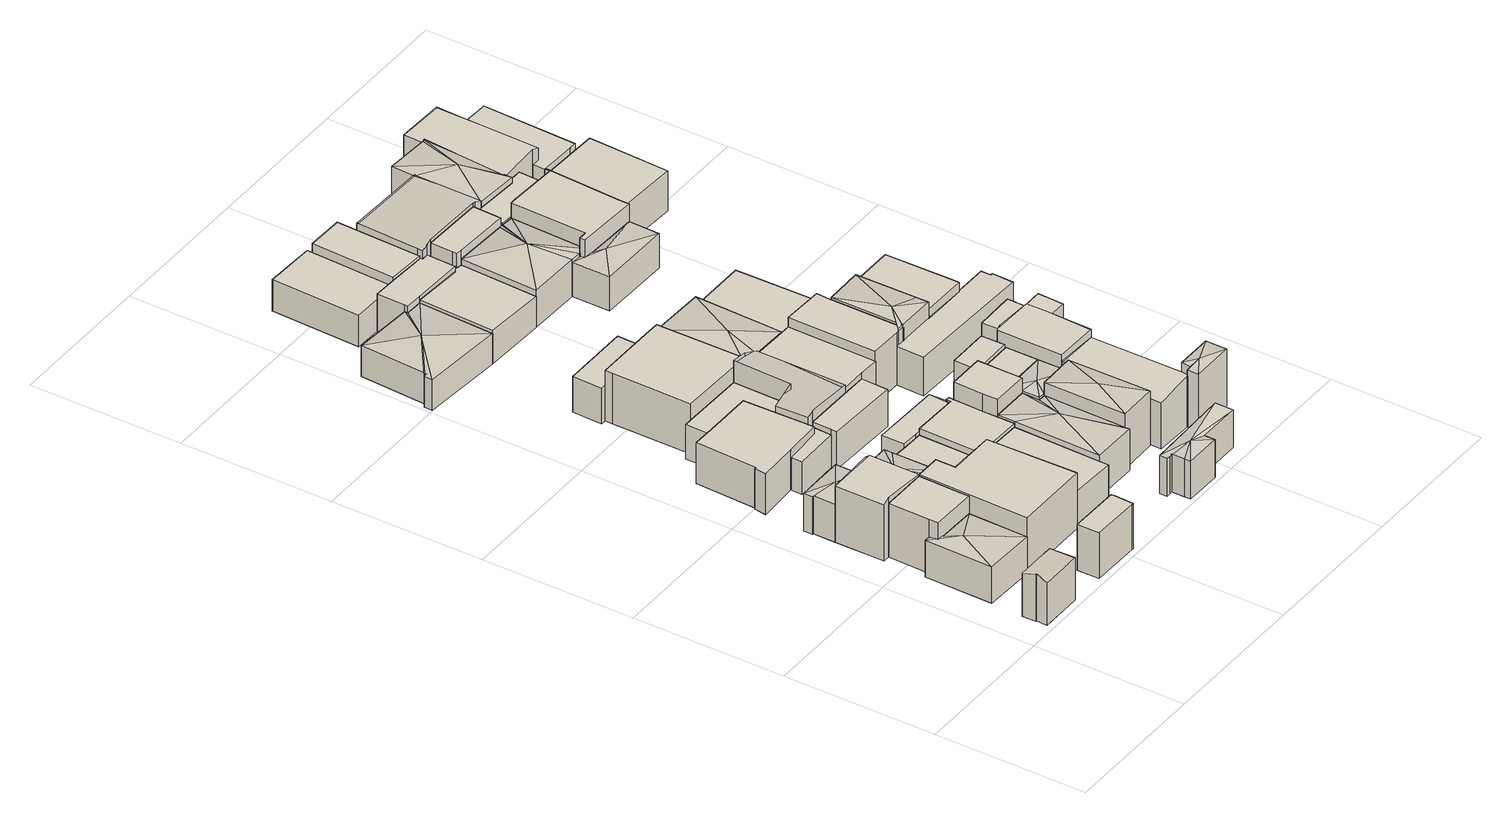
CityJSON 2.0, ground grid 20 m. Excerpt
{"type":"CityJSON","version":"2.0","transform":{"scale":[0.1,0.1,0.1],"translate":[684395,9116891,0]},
"CityObjects":{
"building1":{"type":"Building","attributes":{"Building Type":"Residential","Roof Shape":"gable","Roof Material":"Concrete Glazed Tile","Roof Material Code":"1","Roof Direction":"west","Building Height":5.81,"Roof Slope":26.8,"Footprint Area":18.81,"Solar PV Capacity Low":2.35,"Solar PV Capacity High":3.09,"Solar Annual Energy Low":3395,"Solar Annual Energy High":4475,"Suitable PV Area":14.06},"geometry":[{"type":"MultiSurface","lod":"2.2","boundaries":[[[0,1,2,3,4,5]],[[5,4,6,7]],[[4,3,8,6]],[[3,2,9,8]],[[2,1,10,9]],[[1,0,11,10]],[[0,5,7,11]],[[7,6,8,9,10,11]]]}]},
"building2":{"type":"Building","attributes":{"Building Type":"Residential","Roof Shape":"hip","Roof Material":"Concrete Glazed Tile","Roof Material Code":"1","Roof Direction":"west","Building Height":4.99,"Roof Slope":20.9,"Footprint Area":54.2,"Solar PV Capacity Low":6.79,"Solar PV Capacity High":8.91,"Solar Annual Energy Low":9786,"Solar Annual Energy High":12897,"Suitable PV Area":40.52},"geometry":[{"type":"MultiSurface","lod":"2.2","boundaries":[[[12,13,14,15,16,17]],[[17,16,18,19]],[[16,15,20,18]],[[15,14,21,20]],[[14,13,22,21]],[[13,12,23,22]],[[12,17,19,23]],[[19,18,24]],[[18,20,24]],[[20,21,24]],[[21,22,24]],[[22,23,24]],[[23,19,24]]]}]},
"building3":{"type":"Building","attributes":{"Building Type":"Residential","Roof Shape":"flat","Roof Material":"Concrete Glazed Tile","Roof Material Code":"1","Roof Direction":"west","Building Height":7.37,"Roof Slope":7.5,"Footprint Area":40.5,"Solar PV Capacity Low":5.07,"Solar PV Capacity High":6.66,"Solar Annual Energy Low":7312,"Solar Annual Energy High":9637,"Suitable PV Area":30.28},"geometry":[{"type":"MultiSurface","lod":"2.2","boundaries":[[[25,26,27,28,12,17,16]],[[16,17,29,30]],[[17,12,31,29]],[[12,28,32,31]],[[28,27,33,32]],[[27,26,34,33]],[[26,25,35,34]],[[25,16,30,35]],[[30,29,31,32,33,34,35]]]}]},
"building4":{"type":"Building","attributes":{"Building Type":"Residential","Roof Shape":"gable","Roof Material":"Concrete Glazed Tile","Roof Material Code":"1","Roof Direction":"west","Building Height":7.72,"Roof Slope":29.9,"Footprint Area":44.88,"Solar PV Capacity Low":5.62,"Solar PV Capacity High":7.38,"Solar Annual Energy Low":8102,"Solar Annual Energy High":10678,"Suitable PV Area":33.55},"geometry":[{"type":"MultiSurface","lod":"2.2","boundaries":[[[36,37,38,28,27,39]],[[39,27,40,41]],[[27,28,42,40]],[[28,38,43,42]],[[38,37,44,43]],[[37,36,45,44]],[[36,39,41,45]],[[41,40,42,43,44,45]]]}]},
"building5":{"type":"Building","attributes":{"Building Type":"Residential","Roof Shape":"hip","Roof Material":"Concrete Glazed Tile","Roof Material Code":"1","Roof Direction":"west","Building Height":5.17,"Roof Slope":26.2,"Footprint Area":26.03,"Solar PV Capacity Low":3.26,"Solar PV Capacity High":4.28,"Solar Annual Energy Low":4699,"Solar Annual Energy High":6193,"Suitable PV Area":19.46},"geometry":[{"type":"MultiSurface","lod":"2.2","boundaries":[[[46,47,48,37,36,49,50,51]],[[51,50,52,53]],[[50,49,54,52]],[[49,36,55,54]],[[36,37,56,55]],[[37,48,57,56]],[[48,47,58,57]],[[47,46,59,58]],[[46,51,53,59]],[[53,52,60]],[[52,54,60]],[[54,55,60]],[[55,56,60]],[[56,57,60]],[[57,58,60]],[[58,59,60]],[[59,53,60]]]}]},
"building6":{"type":"Building","attributes":{"Building Type":"Residential","Roof Shape":"shed","Roof Material":"Concrete Glazed Tile","Roof Material Code":"1","Roof Direction":"west","Building Height":6.22,"Roof Slope":12.5,"Footprint Area":20.29,"Solar PV Capacity Low":2.54,"Solar PV Capacity High":3.34,"Solar Annual Energy Low":3663,"Solar Annual Energy High":4828,"Suitable PV Area":15.17},"geometry":[{"type":"MultiSurface","lod":"2.2","boundaries":[[[61,62,63,64,65,66]],[[66,65,67,68]],[[65,64,69,67]],[[64,63,70,69]],[[63,62,71,70]],[[62,61,72,71]],[[61,66,68,72]],[[68,67,69,70,71,72]]]}]},
"building7":{"type":"Building","attributes":{"Building Type":"Residential","Roof Shape":"flat","Roof Material":"Concrete Glazed Tile","Roof Material Code":"1","Roof Direction":"west","Building Height":7.61,"Roof Slope":6.5,"Footprint Area":127.1,"Solar PV Capacity Low":15.91,"Solar PV Capacity High":20.9,"Solar Annual Energy Low":22946,"Solar Annual Energy High":30241,"Suitable PV Area":95},"geometry":[{"type":"MultiSurface","lod":"2.2","boundaries":[[[15,73,74,75,76,77,26]],[[26,77,78,79]],[[77,76,80,78]],[[76,75,81,80]],[[75,74,82,81]],[[74,73,83,82]],[[73,15,84,83]],[[15,26,79,84]],[[79,78,80,81,82,83,84]]]}]},
"building8":{"type":"Building","attributes":{"Building Type":"Residential","Roof Shape":"hip","Roof Material":"Concrete Glazed Tile","Roof Material Code":"1","Roof Direction":"west","Building Height":5.41,"Roof Slope":27.2,"Footprint Area":34.18,"Solar PV Capacity Low":4.28,"Solar PV Capacity High":5.62,"Solar Annual Energy Low":6172,"Solar Annual Energy High":8134,"Suitable PV Area":25.55},"geometry":[{"type":"MultiSurface","lod":"2.2","boundaries":[[[49,50,36,39,27,26,77,85,86,87]],[[87,86,88,89]],[[86,85,90,88]],[[85,77,91,90]],[[77,26,92,91]],[[26,27,93,92]],[[27,39,94,93]],[[39,36,95,94]],[[36,50,96,95]],[[50,49,97,96]],[[49,87,89,97]],[[89,88,98]],[[88,90,98]],[[90,91,98]],[[91,92,98]],[[92,93,98]],[[93,94,98]],[[94,95,98]],[[95,96,98]],[[96,97,98]],[[97,89,98]]]}]},
"building9":{"type":"Building","attributes":{"Building Type":"Residential","Roof Shape":"shed","Roof Material":"Clay Tile Shingle","Roof Material Code":"3","Roof Direction":"west","Building Height":5.38,"Roof Slope":13.2,"Footprint Area":95.11,"Solar PV Capacity Low":11.91,"Solar PV Capacity High":15.64,"Solar Annual Energy Low":17171,"Solar Annual Energy High":22630,"Suitable PV Area":71.09},"geometry":[{"type":"MultiSurface","lod":"2.2","boundaries":[[[99,100,101,102,103,104,105,106,107,108]],[[108,107,109,110]],[[107,106,111,109]],[[106,105,112,111]],[[105,104,113,112]],[[104,103,114,113]],[[103,102,115,114]],[[102,101,116,115]],[[101,100,117,116]],[[100,99,118,117]],[[99,108,110,118]],[[110,109,111,112,113,114,115,116,117,118]]]}]},
"building10":{"type":"Building","attributes":{"Building Type":"Residential","Roof Shape":"flat","Roof Material":"Concrete Glazed Tile","Roof Material Code":"1","Roof Direction":"west","Building Height":4.45,"Roof Slope":12.9,"Footprint Area":10.21,"Solar PV Capacity Low":1.28,"Solar PV Capacity High":1.68,"Solar Annual Energy Low":1844,"Solar Annual Energy High":2430,"Suitable PV Area":7.63},"geometry":[{"type":"MultiSurface","lod":"2.2","boundaries":[[[119,120,101,100,99,121]],[[121,99,122,123]],[[99,100,124,122]],[[100,101,125,124]],[[101,120,126,125]],[[120,119,127,126]],[[119,121,123,127]],[[123,122,124,125,126,127]]]}]},
"building11":{"type":"Building","attributes":{"Building Type":"Residential","Roof Shape":"shed","Roof Material":"Concrete Glazed Tile","Roof Material Code":"1","Roof Direction":"west","Building Height":4.49,"Roof Slope":15,"Footprint Area":51.29,"Solar PV Capacity Low":6.42,"Solar PV Capacity High":8.44,"Solar Annual Energy Low":9261,"Solar Annual Energy High":12205,"Suitable PV Area":38.34},"geometry":[{"type":"MultiSurface","lod":"2.2","boundaries":[[[128,129,130,86,85,77,76,75,131]],[[131,75,132,133]],[[75,76,134,132]],[[76,77,135,134]],[[77,85,136,135]],[[85,86,137,136]],[[86,130,138,137]],[[130,129,139,138]],[[129,128,140,139]],[[128,131,133,140]],[[133,132,134,135,136,137,138,139,140]]]}]},
"building12":{"type":"Building","attributes":{"Building Type":"Residential","Roof Shape":"flat","Roof Material":"Concrete Glazed Tile","Roof Material Code":"1","Roof Direction":"west","Building Height":4.71,"Roof Slope":6.6,"Footprint Area":45.05,"Solar PV Capacity Low":5.64,"Solar PV Capacity High":7.41,"Solar Annual Energy Low":8133,"Solar Annual Energy High":10719,"Suitable PV Area":33.67},"geometry":[{"type":"MultiSurface","lod":"2.2","boundaries":[[[141,142,143,104,103,102,144]],[[144,102,145,146]],[[102,103,147,145]],[[103,104,148,147]],[[104,143,149,148]],[[143,142,150,149]],[[142,141,151,150]],[[141,144,146,151]],[[146,145,147,148,149,150,151]]]}]},
"building13":{"type":"Building","attributes":{"Building Type":"Residential","Roof Shape":"shed","Roof Material":"Asbestos Sheet","Roof Material Code":"4","Roof Direction":"west","Building Height":4.86,"Roof Slope":15.1,"Footprint Area":81.15,"Solar PV Capacity Low":10.16,"Solar PV Capacity High":13.35,"Solar Annual Energy Low":14652,"Solar Annual Energy High":19310,"Suitable PV Area":60.66},"geometry":[{"type":"MultiSurface","lod":"2.2","boundaries":[[[74,152,153,154,131,75]],[[75,131,155,156]],[[131,154,157,155]],[[154,153,158,157]],[[153,152,159,158]],[[152,74,160,159]],[[74,75,156,160]],[[156,155,157,158,159,160]]]}]},
"building14":{"type":"Building","attributes":{"Building Type":"Residential","Roof Shape":"hip","Roof Material":"Clay Tile Shingle","Roof Material Code":"3","Roof Direction":"west","Building Height":4.16,"Roof Slope":22.9,"Footprint Area":106.08,"Solar PV Capacity Low":13.28,"Solar PV Capacity High":17.45,"Solar Annual Energy Low":19152,"Solar Annual Energy High":25241,"Suitable PV Area":79.3},"geometry":[{"type":"MultiSurface","lod":"2.2","boundaries":[[[161,162,163,164,165,166,167,168]],[[168,167,169,170]],[[167,166,171,169]],[[166,165,172,171]],[[165,164,173,172]],[[164,163,174,173]],[[163,162,175,174]],[[162,161,176,175]],[[161,168,170,176]],[[170,169,177]],[[169,171,177]],[[171,172,177]],[[172,173,177]],[[173,174,177]],[[174,175,177]],[[175,176,177]],[[176,170,177]]]}]},
"building15":{"type":"Building","attributes":{"Building Type":"Residential","Roof Shape":"gable","Roof Material":"Concrete Glazed Tile","Roof Material Code":"1","Roof Direction":"west","Building Height":4.97,"Roof Slope":27.9,"Footprint Area":27.68,"Solar PV Capacity Low":3.47,"Solar PV Capacity High":4.55,"Solar Annual Energy Low":4998,"Solar Annual Energy High":6587,"Suitable PV Area":20.69},"geometry":[{"type":"MultiSurface","lod":"2.2","boundaries":[[[178,179,180,181,130,129,128]],[[128,129,182,183]],[[129,130,184,182]],[[130,181,185,184]],[[181,180,186,185]],[[180,179,187,186]],[[179,178,188,187]],[[178,128,183,188]],[[183,182,184,185,186,187,188]]]}]},
"building16":{"type":"Building","attributes":{"Building Type":"Residential","Roof Shape":"shed","Roof Material":"Clay Tile Shingle","Roof Material Code":"3","Roof Direction":"west","Building Height":6.72,"Roof Slope":10,"Footprint Area":122.8,"Solar PV Capacity Low":15.37,"Solar PV Capacity High":20.19,"Solar Annual Energy Low":22170,"Solar Annual Energy High":29218,"Suitable PV Area":91.79},"geometry":[{"type":"MultiSurface","lod":"2.2","boundaries":[[[189,190,191,192,142,141,193]],[[193,141,194,195]],[[141,142,196,194]],[[142,192,197,196]],[[192,191,198,197]],[[191,190,199,198]],[[190,189,200,199]],[[189,193,195,200]],[[195,194,196,197,198,199,200]]]}]},
"building17":{"type":"Building","attributes":{"Building Type":"Residential","Roof Shape":"flat","Roof Material":"Concrete Glazed Tile","Roof Material Code":"1","Roof Direction":"west","Building Height":5.38,"Roof Slope":12.1,"Footprint Area":55.07,"Solar PV Capacity Low":6.9,"Solar PV Capacity High":9.06,"Solar Annual Energy Low":9943,"Solar Annual Energy High":13104,"Suitable PV Area":41.17},"geometry":[{"type":"MultiSurface","lod":"2.2","boundaries":[[[131,201,154,202,203,204,205,206,179,178,128]],[[128,178,207,208]],[[178,179,209,207]],[[179,206,210,209]],[[206,205,211,210]],[[205,204,212,211]],[[204,203,213,212]],[[203,202,214,213]],[[202,154,215,214]],[[154,201,216,215]],[[201,131,217,216]],[[131,128,208,217]],[[208,207,209,210,211,212,213,214,215,216,217]]]}]},
"building18":{"type":"Building","attributes":{"Building Type":"Residential","Roof Shape":"shed","Roof Material":"Concrete Glazed Tile","Roof Material Code":"1","Roof Direction":"west","Building Height":5.13,"Roof Slope":12.4,"Footprint Area":33.27,"Solar PV Capacity Low":4.17,"Solar PV Capacity High":5.47,"Solar Annual Energy Low":6006,"Solar Annual Energy High":7915,"Suitable PV Area":24.87},"geometry":[{"type":"MultiSurface","lod":"2.2","boundaries":[[[218,219,120,119,220,221]],[[221,220,222,223]],[[220,119,224,222]],[[119,120,225,224]],[[120,219,226,225]],[[219,218,227,226]],[[218,221,223,227]],[[223,222,224,225,226,227]]]}]},
"building19":{"type":"Building","attributes":{"Building Type":"Residential","Roof Shape":"gable","Roof Material":"Concrete Glazed Tile","Roof Material Code":"1","Roof Direction":"west","Building Height":6.32,"Roof Slope":26.9,"Footprint Area":66.35,"Solar PV Capacity Low":8.31,"Solar PV Capacity High":10.91,"Solar Annual Energy Low":11978,"Solar Annual Energy High":15787,"Suitable PV Area":49.59},"geometry":[{"type":"MultiSurface","lod":"2.2","boundaries":[[[228,193,141,144,102,101,120,219]],[[219,120,229,230]],[[120,101,231,229]],[[101,102,232,231]],[[102,144,233,232]],[[144,141,234,233]],[[141,193,235,234]],[[193,228,236,235]],[[228,219,230,236]],[[230,229,231,232,233,234,235,236]]]}]},
"building20":{"type":"Building","attributes":{"Building Type":"Residential","Roof Shape":"gable","Roof Material":"Concrete Glazed Tile","Roof Material Code":"1","Roof Direction":"west","Building Height":4.86,"Roof Slope":29.9,"Footprint Area":34.98,"Solar PV Capacity Low":4.38,"Solar PV Capacity High":5.75,"Solar Annual Energy Low":6315,"Solar Annual Energy High":8322,"Suitable PV Area":26.14},"geometry":[{"type":"MultiSurface","lod":"2.2","boundaries":[[[237,238,191,190,239]],[[239,190,240,241]],[[190,191,242,240]],[[191,238,243,242]],[[238,237,244,243]],[[237,239,241,244]],[[241,240,242,243,244]]]}]},
"building21":{"type":"Building","attributes":{"Building Type":"Residential","Roof Shape":"hip","Roof Material":"Concrete Glazed Tile","Roof Material Code":"1","Roof Direction":"west","Building Height":5.65,"Roof Slope":23.5,"Footprint Area":78.71,"Solar PV Capacity Low":9.86,"Solar PV Capacity High":12.94,"Solar Annual Energy Low":14211,"Solar Annual Energy High":18729,"Suitable PV Area":58.84},"geometry":[{"type":"MultiSurface","lod":"2.2","boundaries":[[[245,202,154,153,246,247,248,249]],[[249,248,250,251]],[[248,247,252,250]],[[247,246,253,252]],[[246,153,254,253]],[[153,154,255,254]],[[154,202,256,255]],[[202,245,257,256]],[[245,249,251,257]],[[251,250,258]],[[250,252,258]],[[252,253,258]],[[253,254,258]],[[254,255,258]],[[255,256,258]],[[256,257,258]],[[257,251,258]]]}]},
"building22":{"type":"Building","attributes":{"Building Type":"Residential","Roof Shape":"flat","Roof Material":"Concrete Glazed Tile","Roof Material Code":"1","Roof Direction":"west","Building Height":7.76,"Roof Slope":7.3,"Footprint Area":28.88,"Solar PV Capacity Low":3.62,"Solar PV Capacity High":4.75,"Solar Annual Energy Low":5214,"Solar Annual Energy High":6871,"Suitable PV Area":21.59},"geometry":[{"type":"MultiSurface","lod":"2.2","boundaries":[[[259,204,203,202,245,260]],[[260,245,261,262]],[[245,202,263,261]],[[202,203,264,263]],[[203,204,265,264]],[[204,259,266,265]],[[259,260,262,266]],[[262,261,263,264,265,266]]]}]},
"building23":{"type":"Building","attributes":{"Building Type":"Residential","Roof Shape":"hip","Roof Material":"Concrete Glazed Tile","Roof Material Code":"1","Roof Direction":"west","Building Height":5.22,"Roof Slope":20.6,"Footprint Area":31.9,"Solar PV Capacity Low":3.99,"Solar PV Capacity High":5.25,"Solar Annual Energy Low":5760,"Solar Annual Energy High":7591,"Suitable PV Area":23.85},"geometry":[{"type":"MultiSurface","lod":"2.2","boundaries":[[[267,268,269,270,271,272,273,274,275,276]],[[276,275,277,278]],[[275,274,279,277]],[[274,273,280,279]],[[273,272,281,280]],[[272,271,282,281]],[[271,270,283,282]],[[270,269,284,283]],[[269,268,285,284]],[[268,267,286,285]],[[267,276,278,286]],[[278,277,287]],[[277,279,287]],[[279,280,287]],[[280,281,287]],[[281,282,287]],[[282,283,287]],[[283,284,287]],[[284,285,287]],[[285,286,287]],[[286,278,287]]]}]},
"building24":{"type":"Building","attributes":{"Building Type":"Residential","Roof Shape":"flat","Roof Material":"Concrete Glazed Tile","Roof Material Code":"1","Roof Direction":"west","Building Height":5.91,"Roof Slope":10.8,"Footprint Area":71.24,"Solar PV Capacity Low":8.92,"Solar PV Capacity High":11.72,"Solar Annual Energy Low":12863,"Solar Annual Energy High":16952,"Suitable PV Area":53.25},"geometry":[{"type":"MultiSurface","lod":"2.2","boundaries":[[[288,289,228,219,218,290]],[[290,218,291,292]],[[218,219,293,291]],[[219,228,294,293]],[[228,289,295,294]],[[289,288,296,295]],[[288,290,292,296]],[[292,291,293,294,295,296]]]}]},
"building25":{"type":"Building","attributes":{"Building Type":"Residential","Roof Shape":"flat","Roof Material":"Concrete Glazed Tile","Roof Material Code":"1","Roof Direction":"west","Building Height":4.32,"Roof Slope":14.3,"Footprint Area":78.44,"Solar PV Capacity Low":9.82,"Solar PV Capacity High":12.9,"Solar Annual Energy Low":14162,"Solar Annual Energy High":18665,"Suitable PV Area":58.64},"geometry":[{"type":"MultiSurface","lod":"2.2","boundaries":[[[297,298,299,300,301,302]],[[302,301,303,304]],[[301,300,305,303]],[[300,299,306,305]],[[299,298,307,306]],[[298,297,308,307]],[[297,302,304,308]],[[304,303,305,306,307,308]]]}]},
"building26":{"type":"Building","attributes":{"Building Type":"Residential","Roof Shape":"hip","Roof Material":"Asbestos Sheet","Roof Material Code":"4","Roof Direction":"west","Building Height":7.48,"Roof Slope":24.4,"Footprint Area":55.37,"Solar PV Capacity Low":6.93,"Solar PV Capacity High":9.11,"Solar Annual Energy Low":9997,"Solar Annual Energy High":13176,"Suitable PV Area":41.39},"geometry":[{"type":"MultiSurface","lod":"2.2","boundaries":[[[309,310,248,247]],[[247,248,311,312]],[[248,310,313,311]],[[310,309,314,313]],[[309,247,312,314]],[[312,311,315]],[[311,313,315]],[[313,314,315]],[[314,312,315]]]}]},
"building27":{"type":"Building","attributes":{"Building Type":"Residential","Roof Shape":"hip","Roof Material":"Clay Tile Shingle","Roof Material Code":"3","Roof Direction":"west","Building Height":6,"Roof Slope":21.3,"Footprint Area":85.2,"Solar PV Capacity Low":10.67,"Solar PV Capacity High":14.01,"Solar Annual Energy Low":15383,"Solar Annual Energy High":20273,"Suitable PV Area":63.69},"geometry":[{"type":"MultiSurface","lod":"2.2","boundaries":[[[189,193,228,289,316]],[[316,289,317,318]],[[289,228,319,317]],[[228,193,320,319]],[[193,189,321,320]],[[189,316,318,321]],[[318,317,322]],[[317,319,322]],[[319,320,322]],[[320,321,322]],[[321,318,322]]]}]},
"building28":{"type":"Building","attributes":{"Building Type":"Residential","Roof Shape":"shed","Roof Material":"Clay Tile Shingle","Roof Material Code":"3","Roof Direction":"west","Building Height":4.3,"Roof Slope":18.3,"Footprint Area":83.79,"Solar PV Capacity Low":10.49,"Solar PV Capacity High":13.78,"Solar Annual Energy Low":15127,"Solar Annual Energy High":19936,"Suitable PV Area":62.63},"geometry":[{"type":"MultiSurface","lod":"2.2","boundaries":[[[323,324,325,326,327,163,162,328]],[[328,162,329,330]],[[162,163,331,329]],[[163,327,332,331]],[[327,326,333,332]],[[326,325,334,333]],[[325,324,335,334]],[[324,323,336,335]],[[323,328,330,336]],[[330,329,331,332,333,334,335,336]]]}]},
"building29":{"type":"Building","attributes":{"Building Type":"Residential","Roof Shape":"flat","Roof Material":"Concrete Glazed Tile","Roof Material Code":"1","Roof Direction":"west","Building Height":5.06,"Roof Slope":9,"Footprint Area":37.69,"Solar PV Capacity Low":4.72,"Solar PV Capacity High":6.2,"Solar Annual Energy Low":6805,"Solar Annual Energy High":8968,"Suitable PV Area":28.17},"geometry":[{"type":"MultiSurface","lod":"2.2","boundaries":[[[337,338,339,299,298,165,164,163,327,326,340,341]],[[341,340,342,343]],[[340,326,344,342]],[[326,327,345,344]],[[327,163,346,345]],[[163,164,347,346]],[[164,165,348,347]],[[165,298,349,348]],[[298,299,350,349]],[[299,339,351,350]],[[339,338,352,351]],[[338,337,353,352]],[[337,341,343,353]],[[343,342,344,345,346,347,348,349,350,351,352,353]]]}]},
"building30":{"type":"Building","attributes":{"Building Type":"Residential","Roof Shape":"hip","Roof Material":"Concrete Glazed Tile","Roof Material Code":"1","Roof Direction":"west","Building Height":5.97,"Roof Slope":24.1,"Footprint Area":23.46,"Solar PV Capacity Low":2.94,"Solar PV Capacity High":3.86,"Solar Annual Energy Low":4236,"Solar Annual Energy High":5582,"Suitable PV Area":17.54},"geometry":[{"type":"MultiSurface","lod":"2.2","boundaries":[[[354,260,245,249,248,310]],[[310,248,355,356]],[[248,249,357,355]],[[249,245,358,357]],[[245,260,359,358]],[[260,354,360,359]],[[354,310,356,360]],[[356,355,361]],[[355,357,361]],[[357,358,361]],[[358,359,361]],[[359,360,361]],[[360,356,361]]]}]},
"building31":{"type":"Building","attributes":{"Building Type":"Residential","Roof Shape":"shed","Roof Material":"Concrete Glazed Tile","Roof Material Code":"1","Roof Direction":"west","Building Height":6.02,"Roof Slope":16,"Footprint Area":24.81,"Solar PV Capacity Low":3.11,"Solar PV Capacity High":4.08,"Solar Annual Energy Low":4480,"Solar Annual Energy High":5904,"Suitable PV Area":18.55},"geometry":[{"type":"MultiSurface","lod":"2.2","boundaries":[[[354,362,363,364,259,260]],[[260,259,365,366]],[[259,364,367,365]],[[364,363,368,367]],[[363,362,369,368]],[[362,354,360,369]],[[354,260,366,360]],[[366,365,367,368,369,360]]]}]},
"building32":{"type":"Building","attributes":{"Building Type":"Residential","Roof Shape":"gable","Roof Material":"Concrete Glazed Tile","Roof Material Code":"1","Roof Direction":"west","Building Height":6.54,"Roof Slope":28.9,"Footprint Area":17.5,"Solar PV Capacity Low":2.19,"Solar PV Capacity High":2.88,"Solar Annual Energy Low":3159,"Solar Annual Energy High":4163,"Suitable PV Area":13.08},"geometry":[{"type":"MultiSurface","lod":"2.2","boundaries":[[[370,259,364,363,371]],[[371,363,372,373]],[[363,364,374,372]],[[364,259,375,374]],[[259,370,376,375]],[[370,371,373,376]],[[373,372,374,375,376]]]}]},
"building33":{"type":"Building","attributes":{"Building Type":"Residential","Roof Shape":"shed","Roof Material":"Concrete Glazed Tile","Roof Material Code":"1","Roof Direction":"west","Building Height":7.12,"Roof Slope":10.6,"Footprint Area":64.76,"Solar PV Capacity Low":8.11,"Solar PV Capacity High":10.65,"Solar Annual Energy Low":11693,"Solar Annual Energy High":15410,"Suitable PV Area":48.41},"geometry":[{"type":"MultiSurface","lod":"2.2","boundaries":[[[377,378,379,380,288,381,382,383,384]],[[384,383,385,386]],[[383,382,387,385]],[[382,381,388,387]],[[381,288,389,388]],[[288,380,390,389]],[[380,379,391,390]],[[379,378,392,391]],[[378,377,393,392]],[[377,384,386,393]],[[386,385,387,388,389,390,391,392,393]]]}]},
"building34":{"type":"Building","attributes":{"Building Type":"Residential","Roof Shape":"flat","Roof Material":"Concrete Glazed Tile","Roof Material Code":"1","Roof Direction":"west","Building Height":5.53,"Roof Slope":13.4,"Footprint Area":55.21,"Solar PV Capacity Low":6.91,"Solar PV Capacity High":9.08,"Solar Annual Energy Low":9968,"Solar Annual Energy High":13138,"Suitable PV Area":41.27},"geometry":[{"type":"MultiSurface","lod":"2.2","boundaries":[[[300,299,339,338,394]],[[394,338,395,396]],[[338,339,397,395]],[[339,299,398,397]],[[299,300,399,398]],[[300,394,396,399]],[[396,395,397,398,399]]]}]},
"building35":{"type":"Building","attributes":{"Building Type":"Residential","Roof Shape":"gable","Roof Material":"Concrete Glazed Tile","Roof Material Code":"1","Roof Direction":"west","Building Height":6.33,"Roof Slope":29.9,"Footprint Area":78.62,"Solar PV Capacity Low":9.84,"Solar PV Capacity High":12.93,"Solar Annual Energy Low":14194,"Solar Annual Energy High":18706,"Suitable PV Area":58.77},"geometry":[{"type":"MultiSurface","lod":"2.2","boundaries":[[[400,401,402,403,404,405]],[[405,404,406,407]],[[404,403,408,406]],[[403,402,409,408]],[[402,401,410,409]],[[401,400,411,410]],[[400,405,407,411]],[[407,406,408,409,410,411]]]}]},
"building36":{"type":"Building","attributes":{"Building Type":"Residential","Roof Shape":"shed","Roof Material":"Clay Tile Shingle","Roof Material Code":"3","Roof Direction":"west","Building Height":4.56,"Roof Slope":11.1,"Footprint Area":99.97,"Solar PV Capacity Low":12.52,"Solar PV Capacity High":16.44,"Solar Annual Energy Low":18050,"Solar Annual Energy High":23788,"Suitable PV Area":74.73},"geometry":[{"type":"MultiSurface","lod":"2.2","boundaries":[[[412,316,289,288,381,413]],[[413,381,414,415]],[[381,288,416,414]],[[288,289,417,416]],[[289,316,418,417]],[[316,412,419,418]],[[412,413,415,419]],[[415,414,416,417,418,419]]]}]},
"building37":{"type":"Building","attributes":{"Building Type":"Residential","Roof Shape":"hip","Roof Material":"Concrete Glazed Tile","Roof Material Code":"1","Roof Direction":"west","Building Height":7.84,"Roof Slope":21.5,"Footprint Area":15.01,"Solar PV Capacity Low":1.88,"Solar PV Capacity High":2.47,"Solar Annual Energy Low":2710,"Solar Annual Energy High":3571,"Suitable PV Area":11.22},"geometry":[{"type":"MultiSurface","lod":"2.2","boundaries":[[[420,400,405,404,421,422]],[[422,421,423,424]],[[421,404,425,423]],[[404,405,426,425]],[[405,400,427,426]],[[400,420,428,427]],[[420,422,424,428]],[[424,423,429]],[[423,425,429]],[[425,426,429]],[[426,427,429]],[[427,428,429]],[[428,424,429]]]}]},
"building38":{"type":"Building","attributes":{"Building Type":"Residential","Roof Shape":"hip","Roof Material":"Concrete Glazed Tile","Roof Material Code":"1","Roof Direction":"west","Building Height":7.42,"Roof Slope":23.1,"Footprint Area":49.01,"Solar PV Capacity Low":6.14,"Solar PV Capacity High":8.06,"Solar Annual Energy Low":8848,"Solar Annual Energy High":11661,"Suitable PV Area":36.63},"geometry":[{"type":"MultiSurface","lod":"2.2","boundaries":[[[383,377,378,377,430,431,432]],[[432,431,433,434]],[[431,430,435,433]],[[430,377,436,435]],[[377,378,437,436]],[[377,383,438,436]],[[383,432,434,438]],[[434,433,439]],[[433,435,439]],[[435,436,439]],[[436,437,439]],[[436,438,439]],[[438,434,439]]]}]},
"building39":{"type":"Building","attributes":{"Building Type":"Residential","Roof Shape":"gable","Roof Material":"Concrete Glazed Tile","Roof Material Code":"1","Roof Direction":"west","Building Height":7.36,"Roof Slope":30.2,"Footprint Area":50.12,"Solar PV Capacity Low":6.28,"Solar PV Capacity High":8.24,"Solar Annual Energy Low":9050,"Solar Annual Energy High":11927,"Suitable PV Area":37.47},"geometry":[{"type":"MultiSurface","lod":"2.2","boundaries":[[[402,401,440,441,442,443,444,445,446]],[[446,445,447,448]],[[445,444,449,447]],[[444,443,450,449]],[[443,442,451,450]],[[442,441,452,451]],[[441,440,453,452]],[[440,401,454,453]],[[401,402,455,454]],[[402,446,448,455]],[[448,447,449,450,451,452,453,454,455]]]}]},
"building40":{"type":"Building","attributes":{"Building Type":"Residential","Roof Shape":"hip","Roof Material":"Clay Tile Shingle","Roof Material Code":"3","Roof Direction":"west","Building Height":5.12,"Roof Slope":26,"Footprint Area":97.41,"Solar PV Capacity Low":12.2,"Solar PV Capacity High":16.02,"Solar Annual Energy Low":17587,"Solar Annual Energy High":23178,"Suitable PV Area":72.81},"geometry":[{"type":"MultiSurface","lod":"2.2","boundaries":[[[456,457,458,459,460,461,462,463,323,328]],[[328,323,464,465]],[[323,463,466,464]],[[463,462,467,466]],[[462,461,468,467]],[[461,460,469,468]],[[460,459,470,469]],[[459,458,471,470]],[[458,457,472,471]],[[457,456,473,472]],[[456,328,465,473]],[[465,464,474]],[[464,466,474]],[[466,467,474]],[[467,468,474]],[[468,469,474]],[[469,470,474]],[[470,471,474]],[[471,472,474]],[[472,473,474]],[[473,465,474]]]}]},
"building41":{"type":"Building","attributes":{"Building Type":"Residential","Roof Shape":"flat","Roof Material":"Concrete Glazed Tile","Roof Material Code":"1","Roof Direction":"west","Building Height":6.32,"Roof Slope":7.3,"Footprint Area":29.74,"Solar PV Capacity Low":3.72,"Solar PV Capacity High":4.89,"Solar Annual Energy Low":5369,"Solar Annual Energy High":7076,"Suitable PV Area":22.23},"geometry":[{"type":"MultiSurface","lod":"2.2","boundaries":[[[462,475,476,325,324,323,463]],[[463,323,477,478]],[[323,324,479,477]],[[324,325,480,479]],[[325,476,481,480]],[[476,475,482,481]],[[475,462,483,482]],[[462,463,478,483]],[[478,477,479,480,481,482,483]]]}]},
"building42":{"type":"Building","attributes":{"Building Type":"Residential","Roof Shape":"flat","Roof Material":"Concrete Glazed Tile","Roof Material Code":"1","Roof Direction":"west","Building Height":7.34,"Roof Slope":8.7,"Footprint Area":12.15,"Solar PV Capacity Low":1.52,"Solar PV Capacity High":2,"Solar Annual Energy Low":2193,"Solar Annual Energy High":2890,"Suitable PV Area":9.08},"geometry":[{"type":"MultiSurface","lod":"2.2","boundaries":[[[484,445,444,443,485,486,487]],[[487,486,488,489]],[[486,485,490,488]],[[485,443,491,490]],[[443,444,492,491]],[[444,445,493,492]],[[445,484,494,493]],[[484,487,489,494]],[[489,488,490,491,492,493,494]]]}]},
"building43":{"type":"Building","attributes":{"Building Type":"Residential","Roof Shape":"gable","Roof Material":"Concrete Glazed Tile","Roof Material Code":"1","Roof Direction":"west","Building Height":6.18,"Roof Slope":29.1,"Footprint Area":100.45,"Solar PV Capacity Low":12.58,"Solar PV Capacity High":16.52,"Solar Annual Energy Low":18136,"Solar Annual Energy High":23901,"Suitable PV Area":75.09},"geometry":[{"type":"MultiSurface","lod":"2.2","boundaries":[[[495,496,337,341,340,476,475,497,498,499,500]],[[500,499,501,502]],[[499,498,503,501]],[[498,497,504,503]],[[497,475,505,504]],[[475,476,506,505]],[[476,340,507,506]],[[340,341,508,507]],[[341,337,509,508]],[[337,496,510,509]],[[496,495,511,510]],[[495,500,502,511]],[[502,501,503,504,505,506,507,508,509,510,511]]]}]},
"building44":{"type":"Building","attributes":{"Building Type":"Residential","Roof Shape":"shed","Roof Material":"Concrete Glazed Tile","Roof Material Code":"1","Roof Direction":"west","Building Height":5.17,"Roof Slope":16.6,"Footprint Area":67.53,"Solar PV Capacity Low":8.45,"Solar PV Capacity High":11.1,"Solar Annual Energy Low":12192,"Solar Annual Energy High":16068,"Suitable PV Area":50.48},"geometry":[{"type":"MultiSurface","lod":"2.2","boundaries":[[[512,513,514,515,516,517,431,430,377,378,379,518,519]],[[519,518,520,521]],[[518,379,522,520]],[[379,378,523,522]],[[378,377,524,523]],[[377,430,525,524]],[[430,431,526,525]],[[431,517,527,526]],[[517,516,528,527]],[[516,515,529,528]],[[515,514,530,529]],[[514,513,531,530]],[[513,512,532,531]],[[512,519,521,532]],[[521,520,522,523,524,525,526,527,528,529,530,531,532]]]}]},
"building45":{"type":"Building","attributes":{"Building Type":"Residential","Roof Shape":"hip","Roof Material":"Concrete Glazed Tile","Roof Material Code":"1","Roof Direction":"west","Building Height":4.66,"Roof Slope":24.6,"Footprint Area":41.53,"Solar PV Capacity Low":5.2,"Solar PV Capacity High":6.83,"Solar Annual Energy Low":7498,"Solar Annual Energy High":9882,"Suitable PV Area":31.04},"geometry":[{"type":"MultiSurface","lod":"2.2","boundaries":[[[533,534,457,456,535,536]],[[536,535,537,538]],[[535,456,539,537]],[[456,457,540,539]],[[457,534,541,540]],[[534,533,542,541]],[[533,536,538,542]],[[538,537,543]],[[537,539,543]],[[539,540,543]],[[540,541,543]],[[541,542,543]],[[542,538,543]]]}]},
"building46":{"type":"Building","attributes":{"Building Type":"Residential","Roof Shape":"flat","Roof Material":"Concrete Glazed Tile","Roof Material Code":"1","Roof Direction":"west","Building Height":6.51,"Roof Slope":9.5,"Footprint Area":57.97,"Solar PV Capacity Low":7.26,"Solar PV Capacity High":9.53,"Solar Annual Energy Low":10466,"Solar Annual Energy High":13793,"Suitable PV Area":43.33},"geometry":[{"type":"MultiSurface","lod":"2.2","boundaries":[[[432,431,430,517,516,515,544,545]],[[545,544,546,547]],[[544,515,548,546]],[[515,516,549,548]],[[516,517,550,549]],[[517,430,551,550]],[[430,431,552,551]],[[431,432,553,552]],[[432,545,547,553]],[[547,546,548,549,550,551,552,553]]]}]},
"building47":{"type":"Building","attributes":{"Building Type":"Residential","Roof Shape":"flat","Roof Material":"Concrete Glazed Tile","Roof Material Code":"1","Roof Direction":"west","Building Height":6.02,"Roof Slope":12.1,"Footprint Area":13.34,"Solar PV Capacity Low":1.67,"Solar PV Capacity High":2.19,"Solar Annual Energy Low":2409,"Solar Annual Energy High":3174,"Suitable PV Area":9.97},"geometry":[{"type":"MultiSurface","lod":"2.2","boundaries":[[[485,443,442,441,554,555,556]],[[556,555,557,558]],[[555,554,559,557]],[[554,441,560,559]],[[441,442,561,560]],[[442,443,562,561]],[[443,485,563,562]],[[485,556,558,563]],[[558,557,559,560,561,562,563]]]}]},
"building48":{"type":"Building","attributes":{"Building Type":"Residential","Roof Shape":"shed","Roof Material":"Clay Tile Shingle","Roof Material Code":"3","Roof Direction":"west","Building Height":7.05,"Roof Slope":11.3,"Footprint Area":81.81,"Solar PV Capacity Low":10.24,"Solar PV Capacity High":13.45,"Solar Annual Energy Low":14770,"Solar Annual Energy High":19466,"Suitable PV Area":61.15},"geometry":[{"type":"MultiSurface","lod":"2.2","boundaries":[[[533,564,565,566,567,568,459,458,457,534]],[[534,457,569,570]],[[457,458,571,569]],[[458,459,572,571]],[[459,568,573,572]],[[568,567,574,573]],[[567,566,575,574]],[[566,565,576,575]],[[565,564,577,576]],[[564,533,578,577]],[[533,534,570,578]],[[570,569,571,572,573,574,575,576,577,578]]]}]},
"building49":{"type":"Building","attributes":{"Building Type":"Residential","Roof Shape":"flat","Roof Material":"Concrete Glazed Tile","Roof Material Code":"1","Roof Direction":"west","Building Height":5.33,"Roof Slope":14.9,"Footprint Area":33.49,"Solar PV Capacity Low":4.19,"Solar PV Capacity High":5.51,"Solar Annual Energy Low":6046,"Solar Annual Energy High":7968,"Suitable PV Area":25.03},"geometry":[{"type":"MultiSurface","lod":"2.2","boundaries":[[[579,580,498,497,461,460,459,568,567,566,581,582]],[[582,581,583,584]],[[581,566,585,583]],[[566,567,586,585]],[[567,568,587,586]],[[568,459,588,587]],[[459,460,589,588]],[[460,461,590,589]],[[461,497,591,590]],[[497,498,592,591]],[[498,580,593,592]],[[580,579,594,593]],[[579,582,584,594]],[[584,583,585,586,587,588,589,590,591,592,593,594]]]}]},
"building50":{"type":"Building","attributes":{"Building Type":"Residential","Roof Shape":"hip","Roof Material":"Concrete Glazed Tile","Roof Material Code":"1","Roof Direction":"west","Building Height":6.11,"Roof Slope":29.2,"Footprint Area":71.87,"Solar PV Capacity Low":9,"Solar PV Capacity High":11.82,"Solar Annual Energy Low":12976,"Solar Annual Energy High":17101,"Suitable PV Area":53.72},"geometry":[{"type":"MultiSurface","lod":"2.2","boundaries":[[[579,595,596,597,598,499,498,580]],[[580,498,599,600]],[[498,499,601,599]],[[499,598,602,601]],[[598,597,603,602]],[[597,596,604,603]],[[596,595,605,604]],[[595,579,606,605]],[[579,580,600,606]],[[600,599,607]],[[599,601,607]],[[601,602,607]],[[602,603,607]],[[603,604,607]],[[604,605,607]],[[605,606,607]],[[606,600,607]]]}]},
"building51":{"type":"Building","attributes":{"Building Type":"Residential","Roof Shape":"flat","Roof Material":"Concrete Glazed Tile","Roof Material Code":"1","Roof Direction":"west","Building Height":5.47,"Roof Slope":8.2,"Footprint Area":98.57,"Solar PV Capacity Low":12.34,"Solar PV Capacity High":16.21,"Solar Annual Energy Low":17797,"Solar Annual Energy High":23455,"Suitable PV Area":73.68},"geometry":[{"type":"MultiSurface","lod":"2.2","boundaries":[[[581,566,565,564,608,609]],[[609,608,610,611]],[[608,564,612,610]],[[564,565,613,612]],[[565,566,614,613]],[[566,581,615,614]],[[581,609,611,615]],[[611,610,612,613,614,615]]]}]},
"building52":{"type":"Building","attributes":{"Building Type":"Residential","Roof Shape":"gable","Roof Material":"Concrete Glazed Tile","Roof Material Code":"1","Roof Direction":"west","Building Height":5.96,"Roof Slope":25,"Footprint Area":84.49,"Solar PV Capacity Low":10.58,"Solar PV Capacity High":13.89,"Solar Annual Energy Low":15253,"Solar Annual Energy High":20103,"Suitable PV Area":63.15},"geometry":[{"type":"MultiSurface","lod":"2.2","boundaries":[[[597,596,595,616,617,618,619,620]],[[620,619,621,622]],[[619,618,623,621]],[[618,617,624,623]],[[617,616,625,624]],[[616,595,626,625]],[[595,596,627,626]],[[596,597,628,627]],[[597,620,622,628]],[[622,621,623,624,625,626,627,628]]]}]},
"building53":{"type":"Building","attributes":{"Building Type":"Residential","Roof Shape":"shed","Roof Material":"Concrete Glazed Tile","Roof Material Code":"1","Roof Direction":"west","Building Height":4.4,"Roof Slope":10.5,"Footprint Area":62.94,"Solar PV Capacity Low":7.88,"Solar PV Capacity High":10.35,"Solar Annual Energy Low":11364,"Solar Annual Energy High":14977,"Suitable PV Area":47.05},"geometry":[{"type":"MultiSurface","lod":"2.2","boundaries":[[[629,618,617,616,630,631,632,633]],[[633,632,634,635]],[[632,631,636,634]],[[631,630,637,636]],[[630,616,638,637]],[[616,617,639,638]],[[617,618,640,639]],[[618,629,641,640]],[[629,633,635,641]],[[635,634,636,637,638,639,640,641]]]}]}
},
"vertices":[
[40,41,0],[40,23,0],[41,23,0],[41,9,0],[98,9,0],[97,42,0],[98,9,58],[97,42,58],[41,9,58],[41,23,65],[40,23,65],[40,41,59],
[51,172,0],[43,172,0],[42,83,0],[111,81,0],[112,159,0],[51,160,0],[112,159,50],[51,160,50],[111,81,50],[42,83,50],[43,172,50],[51,172,50],[68,138,55],
[112,170,0],[113,226,0],[112,226,0],[52,226,0],[51,160,74],[112,159,74],[51,172,74],[52,226,74],[112,226,74],[113,226,74],[112,170,74],
[105,291,0],[43,291,0],[43,226,0],[112,291,0],[112,226,77],[112,291,77],[52,226,82],[43,226,77],[43,291,77],[105,291,80],
[41,332,0],[41,320,0],[43,320,0],[105,301,0],[106,301,0],[106,332,0],[106,301,52],[106,332,52],[105,301,52],[105,291,52],[43,291,52],[43,320,52],[41,320,52],[41,332,52],[74,311,56],
[212,8,0],[214,8,0],[215,32,0],[215,38,0],[146,38,0],[146,9,0],[146,38,63],[146,9,63],[215,38,62],[215,32,62],[214,8,62],[212,8,62],
[212,81,0],[212,82,0],[210,200,0],[147,200,0],[147,226,0],[147,226,76],[113,226,76],[147,200,76],[210,200,76],[212,82,76],[212,81,76],[111,81,76],
[157,226,0],[157,291,0],[157,301,0],[157,291,54],[157,301,54],[157,226,54],[147,226,54],[113,226,54],[112,226,54],[112,291,54],[105,291,54],[106,301,54],[105,301,54],[127,268,59],
[98,386,0],[150,389,0],[150,397,0],[149,440,0],[148,482,0],[83,481,0],[51,481,0],[48,400,0],[46,400,0],[44,384,0],[46,400,56],[44,384,56],[48,400,56],[51,481,56],[83,481,55],[148,482,54],[149,440,54],[150,397,54],[150,389,54],[98,386,55],
[158,372,0],[159,397,0],[98,371,0],[98,386,45],[98,371,45],[150,389,45],[150,397,45],[159,397,45],[158,372,45],
[211,290,0],[204,290,0],[181,290,0],[210,208,0],[210,200,45],[210,208,45],[147,200,47],[147,226,47],[157,226,46],[157,291,46],[181,290,46],[204,290,45],[211,290,45],
[179,515,0],[94,516,0],[83,516,0],[178,439,0],[149,440,47],[178,439,47],[148,482,47],[83,481,47],[83,516,47],[94,516,47],[179,515,47],
[275,81,0],[275,93,0],[277,207,0],[210,208,50],[210,200,50],[277,207,49],[275,93,49],[275,81,49],[212,82,50],
[5,801,0],[115,793,0],[119,892,0],[96,893,0],[96,897,0],[16,902,0],[11,812,0],[6,812,0],[11,812,42],[6,812,42],[16,902,42],[96,897,42],[96,893,42],[119,892,42],[115,793,42],[5,801,42],[58,850,51],
[273,289,0],[273,295,0],[274,318,0],[182,321,0],[204,290,50],[211,290,50],[181,290,51],[182,321,50],[274,318,51],[273,295,53],[273,289,50],
[200,631,0],[178,631,0],[94,630,0],[94,620,0],[201,515,0],[179,515,68],[201,515,67],[94,516,69],[94,620,69],[94,630,69],[178,631,68],[200,631,67],
[211,208,0],[277,229,0],[277,249,0],[278,288,0],[278,291,0],[278,295,0],[273,289,54],[211,290,54],[273,295,54],[278,295,54],[278,291,54],[278,288,54],[277,249,54],[277,229,54],[277,207,54],[211,208,54],[210,208,54],
[258,397,0],[224,397,0],[158,365,0],[257,362,0],[158,365,52],[257,362,51],[158,372,52],[159,397,52],[224,397,52],[258,397,51],
[224,514,0],[159,397,68],[224,397,63],[150,397,64],[149,440,63],[178,439,76],[179,515,77],[201,515,74],[224,514,63],
[88,669,0],[87,630,0],[179,669,0],[178,631,49],[179,669,49],[94,630,49],[87,630,49],[88,669,49],
[326,229,0],[335,92,0],[335,98,0],[336,206,0],[326,206,0],[336,206,57],[326,206,57],[335,98,57],[335,92,57],[275,93,57],[277,207,57],[277,229,57],[326,229,57],[311,170,62],
[326,288,0],[326,246,0],[326,229,78],[326,246,78],[277,229,78],[277,249,78],[278,288,78],[326,288,78],
[317,41,0],[317,31,0],[323,31,0],[327,31,0],[327,14,0],[327,6,0],[376,6,0],[376,20,0],[434,20,0],[434,44,0],[434,20,52],[434,44,52],[376,20,52],[376,6,52],[327,6,52],[327,14,52],[327,31,52],[323,31,52],[317,31,52],[317,41,52],[356,25,55],
[286,513,0],[273,513,0],[285,396,0],[258,397,59],[285,396,59],[224,397,59],[224,514,59],[273,513,59],[286,513,59],
[61,935,0],[97,934,0],[128,933,0],[132,1043,0],[132,1050,0],[65,1052,0],[132,1050,43],[65,1052,43],[132,1043,43],[128,933,43],[97,934,43],[61,935,43],
[387,99,0],[386,207,0],[336,206,75],[335,98,75],[386,207,75],[387,99,75],[361,152,80],
[276,629,0],[273,513,60],[276,629,60],[224,514,60],[201,515,60],[200,631,60],[235,560,66],
[203,892,0],[195,893,0],[195,898,0],[188,898,0],[188,890,0],[199,790,0],[115,793,46],[199,790,43],[119,892,46],[188,890,44],[188,898,43],[195,898,43],[195,893,43],[203,892,43],
[180,935,0],[178,936,0],[178,931,0],[189,928,0],[180,928,0],[189,928,51],[180,928,51],[188,898,51],[188,890,51],[119,892,51],[96,893,51],[96,897,51],[97,934,51],[128,933,51],[178,931,51],[178,936,51],[180,935,51],
[385,247,0],[336,206,60],[386,207,60],[326,206,60],[326,229,60],[326,246,60],[385,247,60],[348,224,63],
[385,289,0],[382,289,0],[327,288,0],[326,288,61],[326,246,61],[327,288,61],[382,289,60],[385,289,60],
[327,320,0],[382,320,0],[382,289,66],[382,320,65],[327,288,65],[326,288,65],[327,320,65],
[341,397,0],[332,397,0],[328,397,0],[285,397,0],[342,512,0],[341,495,0],[341,492,0],[341,396,0],[341,492,71],[341,396,71],[341,495,71],[342,512,71],[286,513,72],[285,397,72],[328,397,71],[332,397,71],[341,397,71],
[181,1042,0],[178,936,55],[181,1042,55],[178,931,55],[128,933,55],[132,1043,55],
[447,97,0],[449,218,0],[391,219,0],[388,85,0],[439,84,0],[446,84,0],[439,84,69],[446,84,65],[388,85,63],[391,219,65],[449,218,63],[447,97,65],
[358,630,0],[360,511,0],[342,512,46],[360,511,46],[286,513,47],[273,513,47],[276,629,47],[358,630,46],
[496,97,0],[439,69,0],[496,69,0],[439,69,78],[496,69,78],[439,84,78],[446,84,78],[447,97,78],[496,97,78],[461,83,81],
[393,397,0],[393,413,0],[392,493,0],[393,413,74],[392,493,74],[393,397,74],[341,397,74],[332,397,74],[341,492,74],[358,423,79],
[449,219,0],[450,281,0],[450,304,0],[447,304,0],[396,305,0],[394,305,0],[391,305,0],[394,305,76],[391,305,74],[396,305,77],[447,304,75],[450,304,74],[450,281,74],[449,219,74],[449,218,74],[391,219,74],
[270,789,0],[284,788,0],[295,788,0],[298,888,0],[282,889,0],[282,895,0],[278,895,0],[278,889,0],[203,892,51],[199,790,51],[278,889,51],[278,895,51],[282,895,51],[282,889,51],[298,888,51],[295,788,51],[284,788,51],[270,789,51],[256,840,61],
[279,926,0],[196,928,0],[203,892,63],[278,889,63],[195,893,63],[195,898,63],[196,928,63],[279,926,63],[278,895,63],
[394,327,0],[447,315,0],[447,317,0],[447,328,0],[447,317,73],[447,328,73],[447,315,73],[447,304,73],[396,305,73],[394,305,73],[394,327,73],
[184,1017,0],[182,1017,0],[283,926,0],[293,925,0],[294,1014,0],[295,1014,0],[294,1014,62],[295,1014,62],[293,925,63],[283,926,67],[279,926,68],[196,928,68],[189,928,65],[180,928,62],[180,935,62],[182,1017,63],[184,1017,63],
[502,384,0],[499,384,0],[499,397,0],[453,397,0],[453,396,0],[393,396,0],[327,360,0],[501,356,0],[327,360,53],[501,356,52],[328,397,53],[332,397,53],[341,397,53],[393,397,53],[393,413,53],[393,396,53],[453,396,52],[453,397,52],[499,397,52],[499,384,52],[502,384,52],
[369,778,0],[284,781,0],[270,739,0],[368,738,0],[270,739,47],[368,738,47],[270,789,47],[284,788,47],[284,781,47],[369,778,47],[308,769,51],
[453,405,0],[452,493,0],[453,405,65],[452,493,65],[453,397,65],[453,396,65],[393,396,65],[393,397,65],[393,413,65],[392,493,65],
[488,281,0],[489,302,0],[489,315,0],[489,302,60],[489,315,60],[488,281,60],[450,281,60],[450,304,60],[447,304,60],[447,315,60],
[369,793,0],[374,892,0],[372,892,0],[372,886,0],[306,888,0],[284,788,72],[284,781,72],[295,788,72],[298,888,72],[306,888,72],[372,886,71],[372,892,71],[374,892,71],[369,793,71],[369,778,71],
[351,927,0],[351,922,0],[372,898,0],[373,927,0],[372,898,53],[373,927,53],[372,892,53],[372,886,53],[306,888,53],[298,888,53],[282,889,53],[282,895,53],[283,926,53],[293,925,53],[351,922,53],[351,927,53],
[351,930,0],[357,1042,0],[353,1042,0],[295,1045,0],[293,925,61],[351,922,61],[294,1014,61],[295,1045,61],[353,1042,61],[357,1042,61],[351,930,61],[351,927,61],[331,981,67],
[463,789,0],[467,895,0],[463,789,55],[467,895,55],[369,793,55],[374,892,55],[372,892,55],[372,898,55],
[402,928,0],[413,928,0],[416,1036,0],[417,1065,0],[353,1067,0],[417,1065,60],[353,1067,60],[416,1036,60],[413,928,61],[402,928,66],[351,930,60],[357,1042,62],[353,1042,60],
[456,1035,0],[402,912,0],[452,911,0],[462,911,0],[466,1035,0],[462,911,44],[466,1035,44],[452,911,44],[402,912,45],[402,928,45],[413,928,45],[416,1036,45],[456,1035,44]
]}
